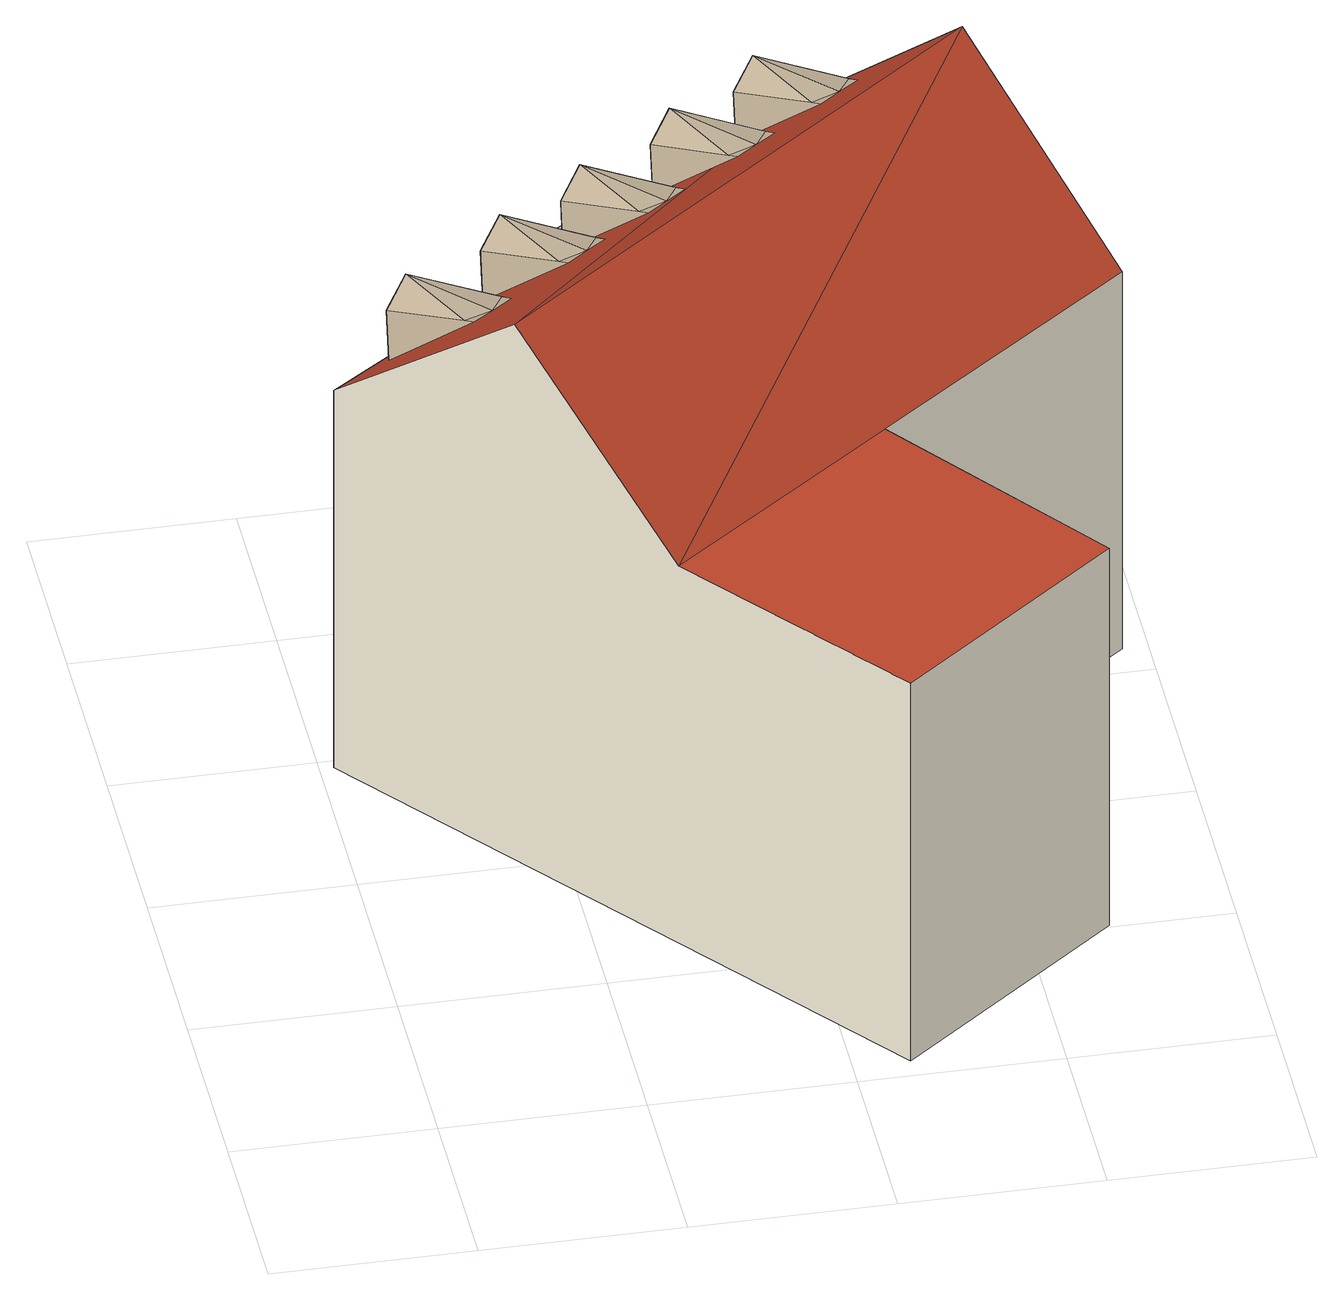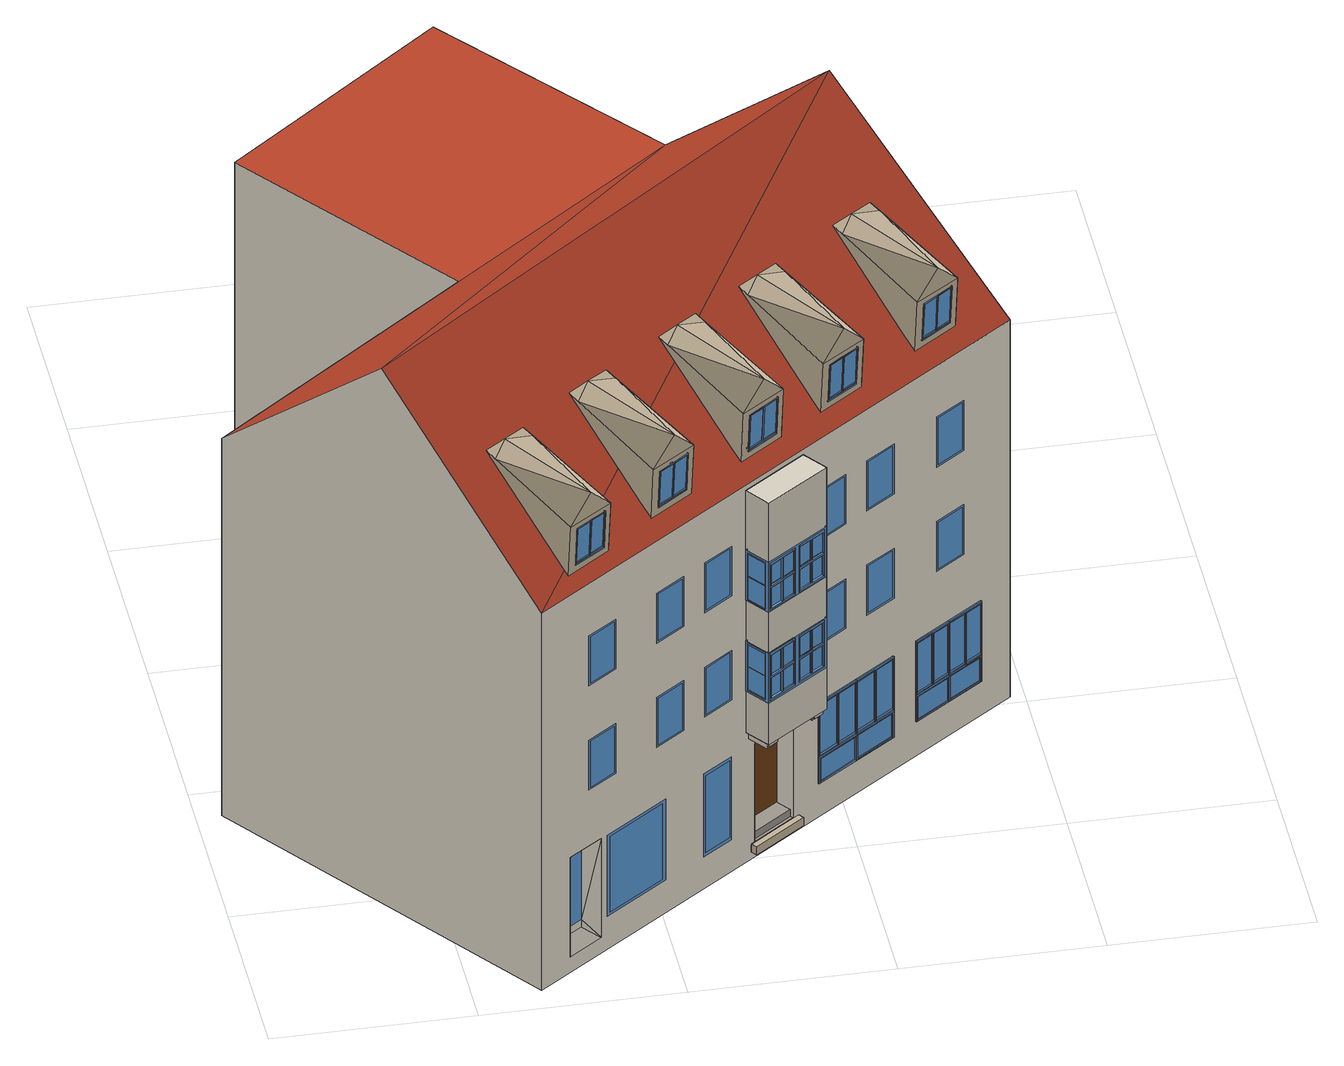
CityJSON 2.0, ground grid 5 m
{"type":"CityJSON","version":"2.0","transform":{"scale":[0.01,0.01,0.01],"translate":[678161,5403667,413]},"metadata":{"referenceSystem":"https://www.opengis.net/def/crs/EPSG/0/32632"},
"CityObjects":{
"building1":{"type":"Building","attributes":{"measuredHeight":15.39},"children":["building1-1","building1-2","building1-3","building1-4","building1-5","building1-6","building1-7"],"geometry":[{"type":"MultiSurface","lod":"3","boundaries":[[[0,1,2]],[[2,3,4]],[[5,0,6,7]],[[3,2,1]],[[5,8,1,0]],[[9,10,11,12,13,14]],[[15,5,7,16]],[[17,8,5,15]],[[0,2,4,18,19,6]],[[20,3,1,8,17]],[[16,7,6,19]],[[21,22,23,24]],[[25,26,27,28,29,30]],[[18,4,3,20],[31,32,33,34],[35,36,37,38],[39,40,41,42],[43,44,45,46,47,48,9,14,25,30,49,50,51,52,53],[54,55,56,57],[58,59,60,61],[62,63,64,65],[66,67,68,69],[70,71,72,73],[74,75,76,77],[78,79,80,81],[82,83,84,85],[86,87,88,89],[90,91,92,93],[94,95,96,97],[98,99,100,101],[102,103,104,105],[106,107,108,109],[110,111,112,113,114,115],[116,117,118,119]],[[41,22,21]],[[120,22,40]],[[40,22,41]],[[39,23,121]],[[24,23,42]],[[42,23,39]],[[122,123,124,125]],[[125,126,127,128]],[[31,129,130,131]],[[132,133,134,135]],[[136,124,137,138]],[[31,129,139,140],[141,142,143,144,135,134,145,146]],[[131,130,147,148],[123,122,149,126,125,124,136,150]],[[149,122,151,152]],[[153,154,155,156]],[[157,158,145,142]],[[155,156,159,160]],[[161,157,142,141]],[[160,162,154,155]],[[152,151,128,127],[160,159,163,162]],[[164,132,135,144]],[[165,166,167,168]],[[134,143,142,145]],[[125,128,151,122]],[[150,136,138,169,170,171]],[[161,172,158,157],[156,153,154,155]],[[172,161,141,146]],[[173,164,144,143]],[[174,175,176,177]],[[123,178,137,124]],[[126,149,152,127]],[[139,129,130,147]],[[133,173,143,134]],[[156,153,163,159]],[[131,148,140,31]],[[174,179,180,175]],[[158,172,146,145]],[[170,176,177,169,138,137,178,171]],[[175,180,170,176]],[[162,163,153,154]],[[164,173,133,132],[179,180,175,174]],[[123,150,171,178]],[[169,179,174,177]],[[170,180,179,169]],[[181,167,182,183]],[[184,165,185,186]],[[187,188,189,190]],[[168,191,192,193]],[[194,195,196,197]],[[130,198,199,200,147],[166,165,184,191,168,167,181,201]],[[129,34,198,130]],[[139,129,34,33,202],[203,197,204,205,206,207,196,208]],[[209,210,207,206]],[[211,194,197,203]],[[212,213,187,188]],[[186,185,193,192],[190,189,214,215]],[[190,215,213,187]],[[216,217,218,219]],[[168,193,185,165]],[[188,212,214,189]],[[195,220,208,196]],[[221,222,223,224]],[[225,226,227,228]],[[191,184,186,192]],[[140,139,147,148]],[[217,226,225,218]],[[211,220,195,194],[188,212,213,187]],[[229,230,205,204]],[[215,214,212,213]],[[199,198,34,33]],[[230,209,206,205]],[[230,229,210,209],[227,226,217,216]],[[166,201,231,232]],[[201,181,183,228,225,231]],[[228,227,216,219]],[[207,204,197,196]],[[210,229,204,207]],[[166,232,182,167]],[[216,227,226,217]],[[33,202,200,199]],[[225,218,219,228,183,182,232,231]],[[220,211,203,208]],[[233,234,235,236]],[[237,238,239,240]],[[140,139,202,32],[241,240,242,243,244,245,239,246]],[[236,247,248,233]],[[249,221,250,251]],[[148,147,200,252],[222,221,249,253,224,223,254,255]],[[251,250,256,257],[233,248,258,234]],[[254,223,259,260]],[[261,235,236,247]],[[262,263,245,244]],[[264,237,240,241]],[[224,253,257,256]],[[265,264,241,246]],[[266,267,263,262],[268,269,270,271]],[[247,261,258,248]],[[148,252,32,140]],[[272,268,271,273]],[[245,242,240,239]],[[234,258,261,235]],[[238,265,246,239]],[[222,255,274,275]],[[271,268,269,270]],[[267,266,243,242]],[[202,32,252,200]],[[266,262,244,243]],[[255,254,260,272,276,274]],[[271,270,277,273]],[[276,277,273,272,260,259,275,274]],[[263,267,242,245]],[[224,256,250,221]],[[264,265,238,237],[247,261,235,236]],[[253,249,251,257]],[[222,275,259,223]],[[200,147,139,202]],[[270,269,276,277]],[[276,269,268,272]],[[81,80,79,78],[278,279,280,281]],[[281,280,279,278]],[[76,75,74,77],[282,283,284,285]],[[285,284,283,282]],[[102,105,104,103],[286,287,288,289]],[[289,288,287,286]],[[290,291,292,293]],[[293,294,295,296]],[[35,297,298,299]],[[300,301,302,303]],[[304,292,305,306]],[[35,297,307,308],[309,310,311,312,303,302,313,314]],[[299,298,315,316],[291,290,317,294,293,292,304,318]],[[317,290,319,320]],[[321,322,323,324]],[[325,326,313,310]],[[323,324,327,328]],[[329,325,310,309]],[[328,330,322,323]],[[320,319,296,295],[328,327,331,330]],[[332,300,303,312]],[[333,334,335,336]],[[302,311,310,313]],[[293,296,319,290]],[[318,304,306,337,338,339]],[[329,340,326,325],[324,321,322,323]],[[340,329,309,314]],[[341,332,312,311]],[[342,343,344,345]],[[291,346,305,292]],[[294,317,320,295]],[[307,297,298,315]],[[301,341,311,302]],[[324,321,331,327]],[[299,316,308,35]],[[342,347,348,343]],[[326,340,314,313]],[[338,344,345,337,306,305,346,339]],[[343,348,338,344]],[[330,331,321,322]],[[332,341,301,300],[347,348,343,342]],[[291,318,339,346]],[[337,347,342,345]],[[338,348,347,337]],[[349,335,350,351]],[[352,333,353,354]],[[355,356,357,358]],[[336,359,360,361]],[[362,363,364,365]],[[298,366,367,368,315],[334,333,352,359,336,335,349,369]],[[297,38,366,298]],[[307,297,38,37,370],[371,365,372,373,374,375,364,376]],[[377,378,375,374]],[[379,362,365,371]],[[380,381,355,356]],[[354,353,361,360],[358,357,382,383]],[[358,383,381,355]],[[384,385,386,387]],[[336,361,353,333]],[[356,380,382,357]],[[363,388,376,364]],[[389,390,391,392]],[[393,394,395,396]],[[359,352,354,360]],[[308,307,315,316]],[[385,394,393,386]],[[379,388,363,362],[356,380,381,355]],[[397,398,373,372]],[[383,382,380,381]],[[367,366,38,37]],[[398,377,374,373]],[[398,397,378,377],[395,394,385,384]],[[334,369,399,400]],[[369,349,351,396,393,399]],[[396,395,384,387]],[[375,372,365,364]],[[378,397,372,375]],[[334,400,350,335]],[[384,395,394,385]],[[37,370,368,367]],[[393,386,387,396,351,350,400,399]],[[388,379,371,376]],[[401,402,403,404]],[[405,406,407,408]],[[308,307,370,36],[409,408,410,411,412,413,407,414]],[[404,415,416,401]],[[417,389,418,419]],[[316,315,368,420],[390,389,417,421,392,391,422,423]],[[419,418,424,425],[401,416,426,402]],[[422,391,427,428]],[[429,403,404,415]],[[430,431,413,412]],[[432,405,408,409]],[[392,421,425,424]],[[433,432,409,414]],[[434,435,431,430],[436,437,438,439]],[[415,429,426,416]],[[316,420,36,308]],[[440,436,439,441]],[[413,410,408,407]],[[402,426,429,403]],[[406,433,414,407]],[[390,423,442,443]],[[439,436,437,438]],[[435,434,411,410]],[[370,36,420,368]],[[434,430,412,411]],[[423,422,428,440,444,442]],[[439,438,445,441]],[[444,445,441,440,428,427,443,442]],[[431,435,410,413]],[[392,424,418,389]],[[432,433,406,405],[415,429,403,404]],[[421,417,419,425]],[[390,443,427,391]],[[368,315,307,370]],[[438,437,444,445]],[[444,437,436,440]],[[109,108,107,106],[446,447,448,449]],[[449,448,447,446]],[[99,98,101,100],[450,451,452,453]],[[453,452,451,450]],[[60,59,58,61],[454,455,456,457]],[[457,456,455,454]],[[65,64,63,62],[458,459,460,461]],[[461,460,459,458]],[[57,56,55,54],[462,463,464,465]],[[465,464,463,462]],[[23,22,120,121]],[[466,467,468,469,470,471,29,28,11,10,472,473,474,475,476]],[[477,478,479,480],[481,482,483,484]],[[485,486,487,488]],[[489,490,491,492]],[[484,483,493,494]],[[495,496,497,498]],[[499,500,501,502]],[[484,481,482,483]],[[503,502,501,504]],[[492,505,506,489]],[[505,507,508,506]],[[485,509,510,486],[490,508,506,489]],[[510,509,511,512]],[[479,478,513,514]],[[515,493,494,516,517,497,496,518]],[[519,503,504,520]],[[508,506,489,490]],[[504,501,500,520],[492,491,507,505]],[[515,482,481,516]],[[478,477,521,513]],[[522,523,524,525],[488,487,513,521,526,514,512,511]],[[502,495,498,499]],[[527,528,517,516,515,518]],[[528,498,497,517]],[[524,525,529,530]],[[514,513,487,512]],[[516,481,484,494]],[[495,527,518,496]],[[486,510,512,487]],[[483,482,515,493]],[[509,485,488,511]],[[490,508,507,491]],[[530,531,523,524]],[[477,480,526,521]],[[480,479,514,526]],[[499,519,520,500]],[[532,533,534,535],[536,537,538,539]],[[540,541,542,543]],[[544,545,546,547]],[[539,538,548,549]],[[550,551,552,553]],[[554,555,556,557]],[[539,536,537,538]],[[558,557,556,559]],[[547,560,561,544]],[[560,562,563,561]],[[540,564,565,541],[545,563,561,544]],[[565,564,566,567]],[[534,533,568,569]],[[570,548,549,571,572,552,551,573]],[[574,558,559,575]],[[563,561,544,545]],[[559,556,555,575],[547,546,562,560]],[[570,537,536,571]],[[533,532,576,568]],[[577,578,579,580],[543,542,568,576,581,569,567,566]],[[557,550,553,554]],[[582,583,572,571,570,573]],[[583,553,552,572]],[[579,580,584,585]],[[569,568,542,567]],[[571,536,539,549]],[[550,582,573,551]],[[541,565,567,542]],[[538,537,570,548]],[[564,540,543,566]],[[545,563,562,546]],[[585,586,578,579]],[[532,535,581,576]],[[535,534,569,581]],[[554,574,575,555]],[[587,588,589,590],[591,592,593,594]],[[595,596,597,598]],[[599,600,601,602]],[[594,593,603,604]],[[605,606,607,608]],[[609,610,611,612]],[[594,591,592,593]],[[613,612,611,614]],[[602,615,616,599]],[[615,617,618,616]],[[595,619,620,596],[600,618,616,599]],[[620,619,621,622]],[[589,588,623,624]],[[625,603,604,626,627,607,606,628]],[[629,613,614,630]],[[618,616,599,600]],[[614,611,610,630],[602,601,617,615]],[[625,592,591,626]],[[588,587,631,623]],[[632,633,634,635],[598,597,623,631,636,624,622,621]],[[612,605,608,609]],[[637,638,627,626,625,628]],[[638,608,607,627]],[[634,635,639,640]],[[624,623,597,622]],[[626,591,594,604]],[[605,637,628,606]],[[596,620,622,597]],[[593,592,625,603]],[[619,595,598,621]],[[600,618,617,601]],[[640,641,633,634]],[[587,590,636,631]],[[590,589,624,636]],[[609,629,630,610]],[[642,643,644,645],[646,647,648,649]],[[650,651,652,653]],[[654,655,656,657]],[[649,648,658,659]],[[660,661,662,663]],[[664,665,666,667]],[[649,646,647,648]],[[668,667,666,669]],[[657,670,671,654]],[[670,672,673,671]],[[650,674,675,651],[655,673,671,654]],[[675,674,676,677]],[[644,643,678,679]],[[680,658,659,681,682,662,661,683]],[[684,668,669,685]],[[673,671,654,655]],[[669,666,665,685],[657,656,672,670]],[[680,647,646,681]],[[643,642,686,678]],[[687,688,689,690],[653,652,678,686,691,679,677,676]],[[667,660,663,664]],[[692,693,682,681,680,683]],[[693,663,662,682]],[[689,690,694,695]],[[679,678,652,677]],[[681,646,649,659]],[[660,692,683,661]],[[651,675,677,652]],[[648,647,680,658]],[[674,650,653,676]],[[655,673,672,656]],[[695,696,688,689]],[[642,645,691,686]],[[645,644,679,691]],[[664,684,685,665]],[[697,698,699,700],[701,702,703,704]],[[705,706,707,708]],[[709,710,711,712]],[[704,703,713,714]],[[715,716,717,718]],[[719,720,721,722]],[[704,701,702,703]],[[723,722,721,724]],[[712,725,726,709]],[[725,727,728,726]],[[705,729,730,706],[710,728,726,709]],[[730,729,731,732]],[[699,698,733,734]],[[735,713,714,736,737,717,716,738]],[[739,723,724,740]],[[728,726,709,710]],[[724,721,720,740],[712,711,727,725]],[[735,702,701,736]],[[698,697,741,733]],[[742,743,744,745],[708,707,733,741,746,734,732,731]],[[722,715,718,719]],[[747,748,737,736,735,738]],[[748,718,717,737]],[[744,745,749,750]],[[734,733,707,732]],[[736,701,704,714]],[[715,747,738,716]],[[706,730,732,707]],[[703,702,735,713]],[[729,705,708,731]],[[710,728,727,711]],[[750,751,743,744]],[[697,700,746,741]],[[700,699,734,746]],[[719,739,740,720]],[[752,753,754,755]],[[756,757,758,759]],[[760,761,762,763]],[[764,761,765,766]],[[767,768,756,753]],[[756,753,769,770]],[[771,772,773,774]],[[775,776,777,778]],[[779,773,774,780]],[[777,781,782,778]],[[783,784,785,786]],[[775,787,788,789]],[[779,790,791,792]],[[776,777,781,793]],[[787,775,778,794]],[[795,796,797,798]],[[776,799,800,777]],[[801,781,777,800,802,772,771,803]],[[779,804,805,773]],[[806,793,781,801]],[[807,808,809,810,811,796,795]],[[812,771,772,790]],[[813,798,797,814,815]],[[816,812,817,818]],[[819,790,779,804]],[[820,809,810,815]],[[784,793,821,785]],[[812,816,803,771]],[[804,779,792,822]],[[780,812,771,774]],[[823,808,809,820]],[[813,805,802,800,794,778,782,824,801,803,825,807,795,798]],[[793,784,782,781]],[[784,782,778,775]],[[815,814,811,810]],[[816,826,825,803]],[[826,780,812,816]],[[790,819,827,791]],[[797,796,811,814],[828,829,789,788],[791,827,822,792],[818,817,830,831],[821,832,786,785]],[[787,775,776,799]],[[819,790,772,802]],[[833,834,835,836]],[[753,756,759,754]],[[837,838,839,840]],[[841,842,835,834]],[[752,757,843,844]],[[845,846,847,848,754,759,765,849]],[[850,851,852,853]],[[765,759,758,766]],[[854,853,852,838,837]],[[757,756,770,843]],[[855,856,857,840,839,851,850]],[[757,752,755,758]],[[761,765,759,756]],[[847,846,842,835]],[[768,847,846,762]],[[833,834,768,767]],[[841,762,858,859]],[[860,841,859,861]],[[760,761,862,863]],[[833,767,864,865]],[[761,764,866,862]],[[837,867,868,854]],[[763,860,861,869]],[[767,768,870,864]],[[757,758,766,764]],[[812,790,776,793]],[[756,761,764,757]],[[871,760,863,872]],[[764,871,872,866]],[[841,762,768,834]],[[799,787,794,800]],[[753,756,757,752]],[[871,764,766,873]],[[762,763,869,858]],[[768,767,848,847]],[[854,755,758,766,873,855,856,868]],[[834,768,847,835]],[[763,762,846,845]],[[819,804,822,827]],[[763,762,841,860]],[[761,760,849,765]],[[867,857,840,837]],[[767,848,754,753]],[[860,763,845,874]],[[760,849,845,763]],[[784,783,824,782]],[[816,812,793,806]],[[790,779,773,772]],[[776,775,789,829]],[[799,776,790,819]],[[804,819,802,805]],[[852,851,839,838],[864,870,875,865],[770,769,844,843],[863,862,866,872],[858,869,861,859]],[[868,856,857,867]],[[826,780,774,825]],[[816,803,801,806]],[[780,826,831,830]],[[783,806,801,824]],[[812,780,830,817]],[[826,816,818,831]],[[806,793,784,783]],[[799,776,829,828]],[[784,793,776,775]],[[787,799,828,788]],[[813,805,773,774,825,807,808,823]],[[806,783,786,832]],[[790,812,780,779]],[[799,800,802,819]],[[815,820,823,813]],[[793,806,832,821]],[[834,833,865,875]],[[768,834,875,870]],[[762,841,842,846]],[[854,755,754,848,836,835,842,874,845,849,873,855,850,853]],[[871,764,761,760]],[[760,871,873,849]],[[876,877,878,879],[880,881,882,883],[884,885,886,887]],[[753,752,844,769]],[[888,889,890,891]],[[761,756,768,762]],[[112,892,893,113],[894,895,896,897]],[[841,860,874,842]],[[110,898,899,111],[879,878,877,876]],[[767,833,836,848]],[[885,884,887,886]],[[880,883,882,881]],[[897,896,895,894],[888,891,890,889],[900,901,902,903]],[[892,899,898,893],[838,839,851,852],[814,811,796,797]],[[110,113,112,111]],[[901,900,903,902]],[[904,905,906,907]],[[908,909,910,911,912,913,914,915]],[[916,917,918,919]],[[920,921,922,923]],[[924,925,906,905],[926,927,928,929],[919,918,930,931],[932,933,934,935],[936,937,938,939]],[[940,916,919,931]],[[941,942,924,905,904]],[[943,944,945,907,906,925,946]],[[917,916,913,912]],[[914,913,947,948]],[[949,950,951,952]],[[953,910,909,954]],[[910,909,955,951]],[[956,957,958,959]],[[960,961,962,963]],[[964,965,966,967]],[[968,969,970,971]],[[972,973,974,975]],[[976,977,978,979]],[[980,981,982,983]],[[984,985,967,966,986,978,977,987]],[[988,968,989,990]],[[976,971,991,992]],[[993,994,981,982,995,973,972]],[[968,988,996,969]],[[967,985,997,958]],[[998,960,963,999]],[[998,1000,985,984]],[[983,1001,995,982]],[[977,978,969,970]],[[968,979,1002,989]],[[964,967,985,1000]],[[956,957,964,965]],[[1003,979,978,986]],[[961,997,958,957]],[[976,1004,987,977]],[[1003,979,968,988]],[[957,964,967,958]],[[957,956,1005,1006]],[[1007,975,974,1001,983]],[[965,964,1008,1009]],[[1004,976,992,1010]],[[979,976,971,968]],[[1011,971,970,1012]],[[961,1000,964,957]],[[971,1011,1013,991]],[[960,998,984,1014]],[[1015,1016,1017,955]],[[1018,944,945,1019]],[[1007,996,969,970,1012,993,994,1020]],[[1011,1004,1010,1013]],[[998,1000,961,960]],[[1021,917,912,1022]],[[922,916,953,954]],[[917,1021,930,918]],[[1000,998,999,1023]],[[1004,987,984,998]],[[961,1000,1023,962]],[[1024,953,916,917]],[[983,980,1020,1007]],[[1024,949,952,911]],[[923,922,954,1025]],[[965,966,986,1003]],[[956,965,1009,1005]],[[916,940,947,913]],[[954,1015,955,909]],[[923,920,1026,915]],[[941,1022,912,911,952,951,955,1017,908,915,1026,943,946,942]],[[953,950,928,927]],[[921,922,914,948]],[[923,922,933,932]],[[1027,1028,1029,1030]],[[1025,954,1015,1016]],[[1025,954,909,908]],[[950,953,910,951]],[[1015,954,953,950]],[[1024,911,912,917]],[[941,1022,947,948,1026,943,944,1018]],[[949,1024,926,929]],[[922,921,934,933]],[[940,947,948,921]],[[1016,1015,939,938]],[[1021,940,931,930]],[[950,949,929,928]],[[922,923,915,914]],[[920,923,932,935]],[[1019,945,907,904]],[[1015,955,951,950]],[[920,921,948,1026]],[[1025,1016,938,937]],[[954,1025,937,936]],[[946,925,924,942]],[[949,950,953,1024]],[[917,916,940,1021]],[[916,922,921,940]],[[1015,954,936,939]],[[940,1021,1022,947]],[[921,920,935,934]],[[922,914,913,916]],[[1016,1025,908,1017]],[[1031,1032,1033,1034]],[[1035,1036,1037,1038],[1039,1040,1041,1042],[1043,1044,1045,1046]],[[953,1024,911,910]],[[1024,953,927,926]],[[904,1019,1018,941]],[[923,915,908,1025]],[[1039,1042,1041,1040]],[[1047,1048,1049,1050],[1038,1037,1036,1035]],[[1048,1051,1052,1049],[1001,995,973,974],[905,906,925,924]],[[1053,1054,1055,1056],[1027,1030,1029,1028],[1032,1031,1034,1033]],[[1057,1050,1047,1058]],[[1044,1043,1046,1045]],[[1051,1058,1057,1052],[1056,1055,1054,1053]],[[964,957,1006,1008]],[[976,979,964,1000]],[[961,960,1014,997]],[[965,956,959,966]],[[1004,1011,1012,987]],[[1003,988,990,1059]],[[1004,976,1000,998]],[[1011,971,976,1004]],[[1000,961,997,985]],[[1020,994,981,980]],[[979,968,969,978]],[[965,964,979,1003]],[[1007,996,986,966,959,958,997,1014,984,987,1012,993,972,975]],[[974,973,995,1001],[1009,1008,1006,1005],[1002,1059,990,989],[1010,992,991,1013],[1023,999,963,962]],[[971,976,977,970]],[[979,1003,1059,1002]],[[988,1003,986,996]],[[86,89,88,87],[1060,1061,1062,1063]],[[1063,1062,1061,1060]],[[91,90,93,92],[1064,1065,1066,1067]],[[1067,1066,1065,1064]],[[73,72,71,70],[1068,1069,1070,1071]],[[1071,1070,1069,1068]],[[96,95,94,97],[1072,1073,1074,1075]],[[1075,1074,1073,1072]],[[85,84,83,82],[1076,1077,1078,1079]],[[1079,1078,1077,1076]],[[66,69,68,67],[1080,1081,1082,1083]],[[1083,1082,1081,1080]],[[19,18,20,17,15,16]],[[39,121,120,40]],[[44,476,475,45]],[[50,470,469,51]],[[53,467,466,43]],[[49,471,470,50]],[[45,475,474,46]],[[46,474,473,47]],[[43,466,476,44]],[[30,29,471,49]],[[51,469,468,52]],[[48,472,10,9]],[[47,473,472,48]],[[52,468,467,53]],[[13,26,25,14]],[[27,12,11,28]],[[13,12,27,26]],[[21,24,42,41]]],"semantics":{"surfaces":[{"type":"RoofSurface","klumMaterialClass":"Ceramic","klumMaterialIndex":"D201","materialUncertainty":0.3},{"type":"RoofSurface"},{"type":"WallSurface"},{"type":"Window"},{"type":"Door"},{"type":"GroundSurface"},{"type":"OuterCeilingSurface"},{"type":"OuterFloorSurface"}],"values":[0,0,1,0,0,2,2,2,2,2,2,2,2,2,2,2,2,2,2,2,3,3,3,3,3,3,3,3,3,3,3,3,3,3,3,3,3,3,3,3,3,3,3,3,3,3,3,3,3,3,3,3,3,3,3,3,3,3,3,3,3,3,3,3,3,3,3,3,3,3,3,3,3,3,3,3,3,3,3,3,3,3,3,3,3,3,3,3,3,3,3,3,3,3,3,3,3,3,3,3,3,3,3,3,3,3,3,3,3,3,3,3,3,3,3,3,3,3,3,3,3,3,3,3,3,3,3,3,3,3,3,3,3,3,3,3,3,3,3,3,3,3,3,3,3,3,3,3,3,3,3,3,3,3,3,3,3,3,3,3,3,3,3,3,3,3,3,3,3,3,3,3,3,3,3,3,3,3,3,3,3,3,3,3,3,3,3,3,3,3,3,3,3,3,3,3,3,3,3,3,3,3,3,3,3,3,3,3,3,3,3,3,3,3,3,3,3,3,3,3,3,3,3,3,3,3,3,3,3,3,3,3,3,3,3,3,3,3,3,3,3,3,3,3,3,3,3,3,3,3,3,3,3,3,3,3,3,3,3,3,3,4,3,3,3,3,3,3,3,3,3,3,3,3,3,3,3,3,3,3,3,3,3,3,3,3,3,3,3,3,3,3,3,3,3,3,3,3,3,3,3,3,3,3,3,3,3,3,3,3,3,3,3,3,3,3,3,3,3,3,3,3,3,3,3,3,3,3,3,3,3,3,3,3,3,3,3,3,3,3,3,3,3,3,3,3,3,3,3,3,3,3,3,3,3,3,3,3,3,3,3,3,3,3,3,3,3,3,3,3,3,3,3,3,3,3,3,3,3,3,3,3,3,3,3,3,3,3,3,3,3,3,3,3,3,3,3,3,3,3,3,3,3,3,3,3,3,3,3,3,3,3,3,3,3,3,3,3,3,3,3,3,3,3,3,3,3,3,3,3,3,3,3,3,3,3,3,3,3,3,3,3,3,3,3,3,3,3,3,3,3,3,3,3,3,3,3,3,3,3,3,3,3,3,3,3,3,3,3,3,3,3,3,3,3,3,3,3,3,3,3,3,3,3,3,3,3,3,3,3,3,3,3,3,3,3,3,3,3,3,3,3,3,3,3,3,3,3,3,3,3,3,3,3,3,3,3,3,3,3,3,3,3,3,3,3,3,3,3,3,3,3,3,3,3,3,3,3,3,3,3,3,3,3,3,3,3,3,3,3,3,3,3,3,3,3,3,3,3,3,3,3,3,3,3,3,3,3,3,3,3,3,3,3,3,3,3,3,3,3,3,3,3,3,3,3,3,3,3,3,3,3,3,3,3,3,3,3,3,3,3,3,3,3,3,3,3,3,3,3,3,3,3,3,3,3,3,3,3,3,3,3,3,3,3,3,3,3,3,3,3,3,3,3,3,3,3,3,3,3,3,3,3,3,3,3,3,3,3,3,3,3,3,3,3,3,3,3,3,3,3,3,3,3,3,3,3,3,3,3,3,3,3,3,3,3,3,3,3,3,3,3,3,3,3,3,3,3,3,3,3,3,3,3,3,3,3,3,3,3,3,3,3,3,3,3,3,3,3,5,6,6,6,6,6,6,6,6,6,6,6,6,6,7,7,7,7]}}]},
"building1-1":{"type":"BuildingInstallation","attributes":{"klumMaterialClass":"Concrete","klumMaterialIndex":"E303","materialUncertainty":0.3},"parents":["building1"],"geometry":[{"type":"MultiSurface","lod":"3","boundaries":[[[1084,1085,1086,1087]],[[1088,1087,1086,1089]],[[1089,1086,1085,1090]],[[1090,1085,1084,1091]],[[1091,1084,1087,1088]],[[1088,1089,1090,1091]]]}]},
"building1-2":{"type":"BuildingInstallation","attributes":{"@cityeditor:layer":"Unclassified.LoD3"},"parents":["building1"],"geometry":[{"type":"MultiSurface","lod":"3","boundaries":[[[1092,1093,1094]],[[522,523,531,1095]],[[1095,531,530,529],[495,502,503,519,499,498,528,527]],[[1095,529,525,522]],[[1094,1096,1097,1098]],[[1099,1100,1101]],[[1096,1094,1093,1102],[524,523,522,525]],[[1092,1100,1099]],[[1092,1094,1098]],[[1097,1100,1098]],[[1101,1102,1093,1099]],[[1098,1100,1092]],[[1099,1093,1092]]]}]},
"building1-3":{"type":"BuildingInstallation","attributes":{"@cityeditor:layer":"Unclassified.LoD3"},"parents":["building1"],"geometry":[{"type":"MultiSurface","lod":"3","boundaries":[[[1103,1104,1105]],[[577,578,586,1106]],[[1106,586,585,584],[550,557,558,574,554,553,583,582]],[[1106,584,580,577]],[[1105,1107,1108,1109]],[[1110,1111,1112]],[[1107,1105,1104,1113],[579,578,577,580]],[[1103,1111,1110]],[[1103,1105,1109]],[[1108,1111,1109]],[[1112,1113,1104,1110]],[[1109,1111,1103]],[[1110,1104,1103]]]}]},
"building1-4":{"type":"BuildingInstallation","attributes":{"@cityeditor:layer":"Unclassified.LoD3"},"parents":["building1"],"geometry":[{"type":"MultiSurface","lod":"3","boundaries":[[[1114,1115,1116]],[[632,633,641,1117]],[[1117,641,640,639],[605,612,613,629,609,608,638,637]],[[1117,639,635,632]],[[1116,1118,1119,1120]],[[1121,1122,1123]],[[1118,1116,1115,1124],[634,633,632,635]],[[1114,1122,1121]],[[1114,1116,1120]],[[1119,1122,1120]],[[1123,1124,1115,1121]],[[1120,1122,1114]],[[1121,1115,1114]]]}]},
"building1-5":{"type":"BuildingInstallation","attributes":{"@cityeditor:layer":"Unclassified.LoD3"},"parents":["building1"],"geometry":[{"type":"MultiSurface","lod":"3","boundaries":[[[1125,1126,1127]],[[687,688,696,1128]],[[1128,696,695,694],[660,667,668,684,664,663,693,692]],[[1128,694,690,687]],[[1127,1129,1130,1131]],[[1132,1133,1134]],[[1129,1127,1126,1135],[689,688,687,690]],[[1125,1133,1132]],[[1125,1127,1131]],[[1130,1133,1131]],[[1134,1135,1126,1132]],[[1131,1133,1125]],[[1132,1126,1125]]]}]},
"building1-6":{"type":"BuildingInstallation","attributes":{"@cityeditor:layer":"Unclassified.LoD3"},"parents":["building1"],"geometry":[{"type":"MultiSurface","lod":"3","boundaries":[[[1136,1137,1138]],[[742,743,751,1139]],[[1139,751,750,749],[715,722,723,739,719,718,748,747]],[[1139,749,745,742]],[[1138,1140,1141,1142]],[[1143,1144,1145]],[[1140,1138,1137,1146],[744,743,742,745]],[[1136,1144,1143]],[[1136,1138,1142]],[[1141,1144,1142]],[[1145,1146,1137,1143]],[[1142,1144,1136]],[[1143,1137,1136]]]}]},
"building1-7":{"type":"BuildingPart","attributes":{"klumMaterialClass":"Concrete","klumMaterialIndex":"E202","materialUncertainty":0.5},"parents":["building1"],"geometry":[{"type":"MultiSurface","lod":"3","boundaries":[[[1147,1148,1149,1150,1151,1152]],[[1051,1048,1153,1154]],[[898,110,115,1155]],[[113,893,1156,114]],[[115,114,113,110]],[[1157,1158,1147,1152,116,1159,1160,117,1161,1154,1153,1162]],[[119,118,117,116]],[[1149,1148,1163,1164]],[[119,118,1165,1166]],[[1167,1168,1169,1170]],[[1160,1169,1168,1165,118,117]],[[1157,1171,1172,1164,1163,1158]],[[116,117,1160,1159]],[[1166,1165,1168,1167]],[[1170,1169,1160,1159]],[[1151,1150,1172,1171]],[[1047,1058,1161,117,116,1152,1151,1171,1157,1162]],[[1058,1051,1154,1161]],[[1163,1148,1147,1158]],[[116,119,1166,1167,1170,1159]],[[1149,1164,1172,1150]],[[1048,1047,1162,1153]],[[114,1156,1155,115]],[[111,899,1052,1057]],[[893,898,1155,1156]],[[892,112,1050,1049]],[[112,111,1057,1050]],[[899,892,1049,1052]]]}]}
},
"vertices":[
[695,628,1175],[1636,2011,1629],[381,1030,1629],[1334,2427,1175],[35,1473,1175],[1273,1077,1175],[1139,59,1175],[1698,507,1175],[1938,1594,1175],[636,1915,415],[668,1872,415],[668,1872,154],[642,1908,154],[642,1908,134],[636,1915,134],[1273,1077,90],[1698,507,90],[1938,1594,90],[35,1473,90],[1139,59,90],[1334,2427,90],[1207,2254,135],[1207,2254,156],[1293,2317,156],[1293,2317,135],[743,1993,134],[748,1986,134],[748,1986,154],[775,1950,154],[775,1950,415],[743,1993,415],[294,1663,418],[113,1531,418],[113,1531,186],[294,1663,186],[564,1862,416],[357,1710,416],[357,1710,184],[564,1862,184],[1255,2369,421],[1169,2306,421],[1169,2306,135],[1255,2369,135],[690,1954,434],[681,1947,433],[671,1941,432],[662,1934,429],[653,1927,425],[645,1921,421],[735,1987,421],[727,1981,425],[718,1975,429],[708,1968,432],[699,1961,433],[990,2175,185],[1153,2294,185],[1153,2294,418],[990,2175,418],[885,2097,183],[885,2097,421],[809,2042,421],[809,2042,183],[1129,2277,582],[1204,2331,582],[1204,2331,725],[1129,2277,725],[1129,2277,1025],[1129,2277,882],[1204,2331,882],[1204,2331,1025],[941,2138,882],[1015,2193,882],[1015,2193,1026],[941,2138,1026],[1015,2193,582],[1015,2193,726],[941,2138,726],[941,2138,582],[807,2040,583],[882,2095,583],[882,2095,726],[807,2040,726],[807,2040,883],[882,2095,883],[882,2095,1026],[807,2040,1026],[491,1808,1027],[491,1808,884],[565,1863,884],[565,1863,1027],[432,1765,1028],[357,1710,1028],[357,1710,884],[432,1765,884],[238,1623,884],[238,1623,1028],[164,1568,1028],[164,1568,884],[565,1863,727],[491,1808,727],[491,1808,584],[565,1863,584],[357,1710,728],[357,1710,584],[432,1765,584],[432,1765,728],[164,1568,584],[238,1623,584],[238,1623,728],[164,1568,728],[609,1895,991],[609,1895,847],[769,2012,847],[769,2012,991],[769,2012,1161],[609,1895,1161],[636,1915,466],[614,1899,466],[614,1899,443],[636,1915,443],[1207,2254,421],[1293,2317,421],[254,1621,413],[255,1622,413],[255,1622,264],[254,1621,264],[211,1590,264],[209,1592,264],[252,1623,264],[294,1663,259],[300,1655,259],[300,1655,418],[294,1660,413],[251,1629,413],[249,1630,413],[293,1662,413],[298,1654,264],[253,1624,264],[296,1656,264],[204,1597,259],[204,1597,418],[205,1598,264],[247,1629,264],[249,1630,264],[293,1662,264],[247,1629,413],[205,1598,413],[209,1589,259],[209,1589,418],[211,1590,413],[298,1654,413],[252,1623,413],[209,1592,413],[248,1626,407],[208,1597,407],[208,1597,270],[248,1626,270],[249,1627,264],[249,1627,413],[251,1622,270],[210,1593,270],[206,1596,264],[210,1593,407],[251,1622,407],[294,1660,264],[207,1588,257],[210,1589,257],[210,1589,188],[207,1588,188],[296,1656,270],[296,1656,407],[296,1656,413],[206,1596,413],[251,1629,264],[252,1629,270],[252,1629,407],[255,1625,407],[255,1625,270],[253,1624,413],[293,1660,270],[293,1660,407],[296,1653,188],[209,1592,188],[294,1654,188],[122,1525,257],[206,1590,257],[120,1527,257],[120,1533,191],[200,1591,191],[203,1587,191],[123,1529,191],[122,1525,188],[120,1527,188],[206,1590,188],[203,1593,188],[203,1593,257],[201,1595,257],[201,1595,188],[300,1655,186],[119,1523,186],[119,1523,259],[296,1653,257],[113,1531,259],[116,1533,188],[204,1598,188],[291,1662,188],[291,1662,257],[204,1598,257],[116,1533,257],[293,1659,257],[206,1596,257],[118,1531,188],[200,1591,254],[120,1533,254],[203,1587,254],[123,1529,254],[208,1597,191],[208,1597,254],[211,1593,254],[211,1593,191],[118,1531,257],[163,1555,413],[165,1556,413],[165,1556,264],[163,1555,264],[294,1654,254],[291,1658,254],[291,1658,191],[294,1654,191],[206,1596,188],[293,1659,188],[294,1654,257],[209,1592,257],[120,1527,270],[120,1527,407],[117,1531,407],[117,1531,270],[159,1561,264],[159,1561,413],[157,1563,413],[157,1563,264],[115,1532,264],[159,1564,264],[202,1596,264],[202,1596,413],[159,1564,413],[115,1532,413],[157,1560,270],[160,1556,270],[121,1524,413],[162,1557,413],[119,1526,413],[119,1523,418],[121,1524,264],[208,1588,264],[208,1588,413],[162,1557,264],[119,1526,264],[160,1556,407],[163,1558,264],[206,1590,264],[157,1560,407],[204,1594,413],[160,1562,413],[116,1530,264],[116,1530,413],[204,1594,264],[160,1562,264],[203,1593,270],[203,1593,407],[161,1563,407],[161,1563,270],[206,1590,270],[165,1559,270],[206,1590,413],[163,1558,413],[206,1590,407],[165,1559,407],[812,2043,721],[812,2043,588],[878,2092,588],[878,2092,721],[945,2142,721],[945,2142,587],[1011,2190,587],[1011,2190,721],[362,1713,723],[362,1713,589],[428,1762,589],[428,1762,723],[517,1815,411],[519,1816,411],[519,1816,262],[517,1815,262],[468,1779,262],[467,1781,262],[516,1817,262],[564,1862,257],[570,1854,257],[570,1854,416],[564,1859,411],[514,1822,411],[513,1824,411],[563,1861,411],[568,1852,262],[517,1818,262],[567,1854,262],[461,1786,257],[461,1786,416],[462,1787,262],[511,1823,262],[513,1824,262],[563,1861,262],[511,1823,411],[462,1787,411],[467,1778,257],[467,1778,416],[468,1779,411],[568,1852,411],[516,1817,411],[467,1781,411],[511,1820,405],[465,1786,405],[465,1786,269],[511,1820,269],[513,1821,262],[513,1821,411],[514,1816,269],[468,1782,269],[464,1785,262],[468,1782,405],[514,1816,405],[564,1859,262],[464,1776,255],[467,1778,255],[467,1778,186],[464,1776,186],[567,1854,269],[567,1854,405],[567,1854,411],[464,1785,411],[514,1822,262],[516,1823,269],[516,1823,405],[519,1819,405],[519,1819,269],[517,1818,411],[563,1858,269],[563,1858,405],[566,1851,186],[466,1780,186],[564,1853,186],[366,1704,255],[463,1778,255],[364,1706,255],[364,1712,189],[456,1779,189],[459,1775,189],[367,1708,189],[366,1704,186],[364,1706,186],[463,1778,186],[459,1782,186],[459,1782,255],[458,1784,255],[458,1784,186],[570,1854,184],[363,1702,184],[363,1702,257],[566,1851,255],[357,1710,257],[360,1712,186],[461,1787,186],[561,1860,186],[561,1860,255],[461,1787,255],[360,1712,255],[563,1858,255],[463,1784,255],[362,1710,186],[456,1779,252],[364,1712,252],[459,1775,252],[367,1708,252],[466,1786,189],[466,1786,252],[469,1782,252],[469,1782,189],[362,1710,255],[414,1739,411],[415,1740,411],[415,1740,262],[414,1739,262],[564,1853,252],[561,1856,252],[561,1856,189],[564,1853,189],[463,1784,186],[563,1858,186],[564,1853,255],[466,1780,255],[364,1706,269],[364,1706,405],[361,1710,405],[361,1710,269],[409,1745,262],[409,1745,411],[407,1747,411],[407,1747,262],[358,1711,262],[409,1748,262],[459,1785,262],[459,1785,411],[409,1748,411],[358,1711,411],[407,1744,269],[410,1739,269],[364,1703,411],[412,1741,411],[363,1705,411],[363,1702,416],[364,1703,262],[464,1776,262],[464,1776,411],[412,1741,262],[363,1705,262],[410,1739,405],[414,1742,262],[463,1778,262],[407,1744,405],[461,1783,411],[411,1746,411],[360,1709,262],[360,1709,411],[461,1783,262],[411,1746,262],[459,1782,269],[459,1782,405],[412,1747,405],[412,1747,269],[463,1778,269],[415,1743,269],[463,1778,411],[414,1742,411],[463,1778,405],[415,1743,405],[168,1571,723],[168,1571,589],[234,1620,589],[234,1620,723],[495,1811,722],[495,1811,589],[561,1860,589],[561,1860,722],[813,2045,412],[813,2045,192],[880,2094,192],[880,2094,412],[1133,2280,720],[1133,2280,587],[1199,2328,587],[1199,2328,720],[1000,2182,410],[1000,2182,193],[1144,2287,193],[1144,2287,410],[722,1911,434],[731,1918,433],[740,1925,432],[749,1931,429],[758,1938,425],[767,1944,421],[676,1878,421],[685,1884,425],[694,1891,429],[703,1897,432],[712,1904,433],[1231,2309,1222],[1194,2282,1222],[1191,2285,1324],[1228,2313,1324],[1230,2309,1226],[1228,2312,1320],[1192,2286,1320],[1195,2283,1226],[1156,2254,1222],[1193,2281,1222],[1191,2283,1222],[1154,2256,1222],[1157,2255,1226],[1191,2280,1226],[1194,2276,1227],[1160,2251,1227],[1195,2282,1320],[1198,2279,1227],[1195,2279,1325],[1194,2281,1325],[1197,2278,1222],[1198,2276,1222],[1197,2275,1222],[1196,2277,1222],[1193,2280,1325],[1194,2279,1325],[1157,2251,1325],[1156,2253,1325],[1157,2254,1320],[1154,2258,1320],[1192,2279,1320],[1189,2283,1320],[1153,2257,1324],[1190,2284,1324],[1152,2259,1324],[1188,2286,1324],[1192,2284,1222],[1189,2287,1324],[1231,2308,1320],[1233,2305,1226],[1234,2305,1222],[1231,2309,1324],[1160,2248,1222],[1159,2250,1222],[1230,2311,1222],[1228,2316,1327],[1231,2312,1218],[1153,2255,1219],[1150,2259,1328],[1227,2315,1324],[1232,2307,1325],[1235,2303,1222],[1156,2251,1328],[1159,2247,1219],[1237,2304,1219],[999,2128,1229],[961,2100,1229],[958,2104,1331],[996,2131,1331],[998,2127,1233],[995,2131,1327],[959,2104,1327],[962,2101,1233],[923,2072,1229],[960,2099,1229],[958,2101,1229],[922,2074,1229],[924,2073,1234],[958,2098,1233],[961,2094,1234],[927,2069,1234],[962,2100,1327],[965,2097,1234],[963,2098,1332],[961,2100,1331],[964,2096,1229],[966,2094,1229],[964,2093,1229],[963,2095,1229],[960,2099,1331],[961,2097,1332],[925,2070,1332],[923,2072,1332],[924,2072,1327],[921,2076,1327],[959,2098,1327],[956,2102,1327],[920,2076,1331],[957,2103,1331],[919,2078,1331],[956,2105,1331],[960,2102,1229],[957,2106,1331],[998,2127,1327],[1001,2124,1234],[1001,2123,1229],[998,2127,1331],[928,2066,1229],[926,2068,1229],[997,2130,1229],[995,2134,1334],[998,2130,1225],[921,2073,1226],[918,2077,1335],[994,2133,1331],[1000,2125,1331],[1003,2121,1229],[923,2069,1335],[927,2065,1226],[1004,2122,1226],[749,1945,1229],[712,1917,1229],[709,1921,1331],[747,1949,1331],[748,1945,1233],[746,1948,1326],[710,1922,1327],[713,1918,1233],[674,1889,1229],[711,1917,1229],[709,1918,1229],[673,1891,1229],[675,1890,1233],[709,1916,1233],[712,1912,1233],[678,1886,1234],[713,1918,1327],[716,1914,1233],[714,1915,1331],[712,1917,1331],[715,1913,1229],[717,1911,1229],[715,1911,1229],[714,1912,1229],[711,1916,1331],[712,1914,1331],[676,1887,1332],[674,1889,1331],[675,1890,1327],[672,1894,1327],[710,1915,1327],[707,1919,1327],[671,1893,1331],[708,1920,1331],[670,1895,1331],[706,1922,1331],[711,1919,1229],[708,1923,1331],[749,1944,1327],[752,1941,1233],[752,1941,1229],[749,1944,1331],[679,1883,1229],[677,1885,1229],[748,1947,1229],[746,1952,1334],[749,1948,1225],[671,1890,1225],[668,1894,1335],[745,1951,1331],[751,1942,1331],[753,1939,1229],[674,1886,1335],[677,1882,1226],[755,1940,1226],[528,1782,1229],[490,1755,1229],[488,1758,1331],[525,1786,1331],[527,1782,1233],[524,1785,1326],[489,1759,1327],[491,1755,1233],[453,1727,1229],[489,1754,1229],[488,1756,1229],[451,1729,1229],[453,1728,1233],[488,1753,1233],[491,1749,1234],[456,1724,1234],[492,1755,1327],[494,1752,1234],[492,1752,1331],[491,1754,1331],[493,1751,1229],[495,1749,1229],[494,1748,1229],[492,1750,1229],[489,1753,1331],[491,1751,1331],[454,1724,1332],[452,1726,1331],[454,1727,1327],[451,1731,1327],[488,1752,1327],[485,1756,1327],[450,1730,1331],[486,1757,1331],[448,1732,1331],[485,1759,1331],[489,1757,1229],[486,1760,1331],[528,1781,1327],[530,1778,1233],[530,1778,1229],[527,1782,1331],[457,1721,1229],[455,1723,1229],[526,1784,1229],[524,1789,1334],[528,1785,1225],[450,1728,1225],[447,1732,1335],[523,1788,1331],[529,1779,1331],[532,1776,1229],[453,1724,1335],[456,1720,1226],[533,1777,1226],[266,1586,1231],[229,1558,1231],[226,1562,1334],[263,1590,1334],[265,1586,1236],[262,1589,1329],[227,1562,1329],[229,1559,1236],[191,1530,1231],[227,1557,1231],[226,1559,1231],[189,1532,1231],[191,1531,1236],[226,1557,1236],[229,1553,1236],[194,1527,1236],[230,1558,1329],[232,1555,1236],[230,1556,1334],[229,1558,1334],[231,1554,1232],[233,1552,1232],[232,1551,1232],[230,1553,1232],[227,1557,1334],[229,1555,1334],[192,1528,1334],[191,1530,1334],[192,1530,1330],[189,1534,1329],[226,1556,1329],[223,1560,1329],[188,1534,1334],[224,1561,1334],[186,1536,1334],[223,1563,1334],[227,1560,1231],[224,1564,1334],[266,1585,1329],[268,1582,1236],[268,1582,1231],[265,1585,1334],[195,1524,1232],[193,1526,1232],[265,1588,1231],[262,1592,1337],[266,1589,1228],[188,1531,1228],[185,1535,1337],[261,1592,1333],[267,1583,1334],[270,1579,1232],[191,1527,1338],[194,1523,1229],[271,1581,1228],[576,1957,855],[576,1957,914],[578,1954,914],[578,1954,855],[608,1980,914],[608,1980,855],[610,1977,855],[610,1977,914],[641,2005,914],[609,1982,914],[609,1982,920],[641,2005,920],[609,1982,855],[612,1978,914],[612,1978,855],[576,1957,920],[608,1980,920],[573,1961,914],[605,1984,914],[693,2037,914],[691,2036,914],[691,2036,855],[693,2037,855],[688,2040,979],[688,2040,920],[691,2036,920],[691,2036,979],[688,2040,855],[690,2041,855],[693,2037,920],[693,2037,979],[722,2064,979],[690,2041,979],[687,2045,979],[719,2068,979],[656,2016,979],[654,2020,979],[685,2043,979],[688,2040,914],[685,2043,914],[685,2043,855],[690,2041,920],[659,2013,979],[726,2062,985],[721,2069,985],[652,2018,985],[657,2011,985],[656,2016,920],[659,2013,920],[724,2061,920],[659,2013,914],[724,2061,914],[656,2016,855],[659,2013,855],[722,2064,920],[726,2062,855],[729,2058,854],[729,2058,850],[726,2062,850],[721,2069,850],[690,2041,914],[657,2011,855],[652,2018,850],[657,2011,850],[722,2064,914],[687,2045,914],[719,2068,914],[656,2016,914],[660,2008,850],[687,2045,920],[654,2020,855],[660,2008,854],[724,2061,979],[724,2061,855],[722,2064,855],[654,2020,914],[654,2020,920],[685,2043,920],[687,2045,855],[719,2068,855],[719,2068,920],[576,1957,979],[608,1980,979],[610,1977,979],[578,1954,979],[576,1952,849],[571,1959,849],[641,2010,849],[646,2003,849],[609,1982,979],[612,1978,979],[605,1984,855],[573,1961,855],[644,2002,920],[612,1978,920],[610,1977,920],[578,1954,920],[644,2002,914],[646,2003,985],[641,2010,985],[571,1959,985],[576,1952,985],[576,1952,855],[646,2003,855],[648,1999,854],[648,1999,849],[607,1985,920],[607,1985,979],[641,2005,979],[639,2009,979],[607,1985,914],[639,2009,914],[573,1961,920],[573,1961,979],[607,1985,855],[579,1948,849],[579,1948,854],[639,2009,920],[605,1984,920],[641,2005,855],[639,2009,855],[644,2002,855],[644,2002,979],[605,1984,979],[571,1947,985],[571,1947,849],[606,1900,849],[606,1900,985],[572,1946,919],[572,1946,981],[604,1902,981],[604,1902,919],[572,1946,917],[604,1902,917],[604,1902,853],[572,1946,853],[764,2019,920],[733,2062,920],[733,2062,982],[764,2019,982],[725,2072,847],[725,2072,991],[732,2063,985],[732,2063,850],[765,2018,850],[765,2018,985],[565,1955,991],[565,1955,847],[764,2019,917],[733,2062,917],[733,2062,853],[764,2019,853],[576,1952,590],[571,1959,590],[641,2010,590],[646,2003,590],[644,2002,660],[612,1978,660],[610,1977,660],[578,1954,660],[578,1954,655],[610,1977,655],[612,1978,655],[644,2002,655],[608,1980,655],[576,1957,655],[573,1961,655],[605,1984,655],[641,2005,595],[609,1982,595],[609,1982,655],[641,2005,655],[571,1959,725],[641,2010,725],[573,1961,660],[605,1984,660],[605,1984,719],[573,1961,719],[573,1961,595],[605,1984,595],[639,2009,655],[607,1985,655],[607,1985,595],[639,2009,595],[607,1985,660],[639,2009,660],[639,2009,719],[607,1985,719],[608,1980,595],[576,1952,595],[576,1952,725],[646,2003,595],[648,1999,594],[648,1999,590],[646,2003,725],[610,1977,595],[612,1978,595],[576,1957,719],[608,1980,719],[610,1977,719],[578,1954,719],[608,1980,660],[609,1982,660],[612,1978,719],[656,2016,720],[688,2040,720],[691,2036,720],[659,2013,720],[722,2064,720],[690,2041,720],[687,2045,720],[719,2068,720],[688,2040,661],[656,2016,661],[659,2013,661],[691,2036,661],[688,2040,596],[691,2036,596],[693,2037,596],[690,2041,596],[726,2062,726],[721,2069,726],[652,2018,726],[657,2011,726],[690,2041,655],[693,2037,655],[691,2036,655],[688,2040,655],[660,2008,590],[729,2058,590],[726,2062,590],[657,2011,590],[724,2061,661],[693,2037,661],[659,2013,655],[724,2061,655],[656,2016,596],[685,2043,596],[654,2020,596],[687,2045,596],[687,2045,655],[726,2062,596],[729,2058,595],[721,2069,590],[659,2013,596],[693,2037,720],[722,2064,661],[719,2068,661],[690,2041,661],[652,2018,590],[685,2043,655],[656,2016,655],[722,2064,655],[654,2020,720],[685,2043,720],[657,2011,596],[685,2043,661],[654,2020,661],[719,2068,655],[722,2064,596],[724,2061,596],[719,2068,596],[724,2061,720],[609,1982,719],[641,2005,719],[644,2002,719],[579,1948,594],[579,1948,590],[660,2008,595],[576,1957,595],[578,1954,595],[687,2045,661],[576,1957,660],[641,2005,660],[644,2002,595],[572,1946,660],[604,1902,660],[604,1902,722],[572,1946,722],[604,1902,657],[572,1946,657],[572,1946,593],[604,1902,593],[765,2018,726],[765,2018,590],[732,2063,590],[732,2063,726],[764,2019,660],[764,2019,722],[733,2062,722],[733,2062,660],[764,2019,658],[733,2062,658],[733,2062,594],[764,2019,594],[769,2012,585],[725,2072,585],[725,2072,729],[769,2012,729],[565,1955,585],[565,1955,729],[571,1947,725],[571,1947,590],[606,1900,590],[606,1900,725],[609,1895,729],[609,1895,585],[654,2020,655],[495,1811,1022],[495,1811,889],[561,1860,889],[561,1860,1022],[362,1713,1023],[362,1713,889],[428,1762,889],[428,1762,1023],[945,2142,1021],[945,2142,887],[1011,2190,887],[1011,2190,1021],[168,1571,1023],[168,1571,889],[234,1620,889],[234,1620,1023],[812,2043,1021],[812,2043,888],[878,2092,888],[878,2092,1021],[1133,2280,1020],[1133,2280,887],[1199,2328,887],[1199,2328,1020],
[753,2001,111],[753,2001,134],[622,1904,134],[622,1904,111],[612,1919,111],[612,1919,134],[743,2015,134],[743,2015,111],
[1190,2292,1409],[1247,2331,1343],[1136,2249,1342],[1234,2308,1328],[1141,2244,1200],[1304,2037,1433],[1285,2060,1423],[1390,2137,1424],[1355,2076,1434],[1407,2114,1434],[1252,2327,1201],
[957,2111,1416],[1015,2150,1350],[903,2067,1349],[1001,2126,1335],[908,2063,1207],[1071,1856,1440],[1053,1879,1430],[1157,1956,1431],[1123,1894,1441],[1174,1932,1441],[1019,2145,1208],
[708,1928,1415],[766,1967,1350],[654,1884,1349],[752,1944,1335],[659,1880,1207],[822,1673,1440],[804,1696,1430],[908,1773,1431],[874,1711,1441],[925,1750,1441],[770,1962,1208],
[486,1765,1416],[544,1804,1350],[432,1722,1349],[530,1781,1335],[437,1717,1207],[600,1510,1440],[582,1533,1430],[686,1610,1431],[652,1549,1441],[704,1587,1441],[549,1800,1208],
[224,1569,1418],[282,1608,1353],[170,1525,1351],[268,1584,1337],[175,1521,1209],[338,1314,1443],[320,1337,1433],[424,1414,1434],[390,1352,1443],[442,1390,1444],[287,1603,1210],
[698,2044,466],[698,2044,452],[703,2038,452],[703,2038,443],[738,1990,443],[738,1990,466],[725,2072,466],[565,1955,466],[565,1955,1161],[725,2072,1161],[762,2007,466],[722,2062,466],[596,1970,466],[574,1954,466],[609,1895,466],[769,2012,466],[722,2062,452],[726,2056,452],[579,1947,443],[601,1963,443],[601,1963,452],[579,1947,452],[574,1954,452],[596,1970,452],[762,2007,443],[726,2056,443]
]}
